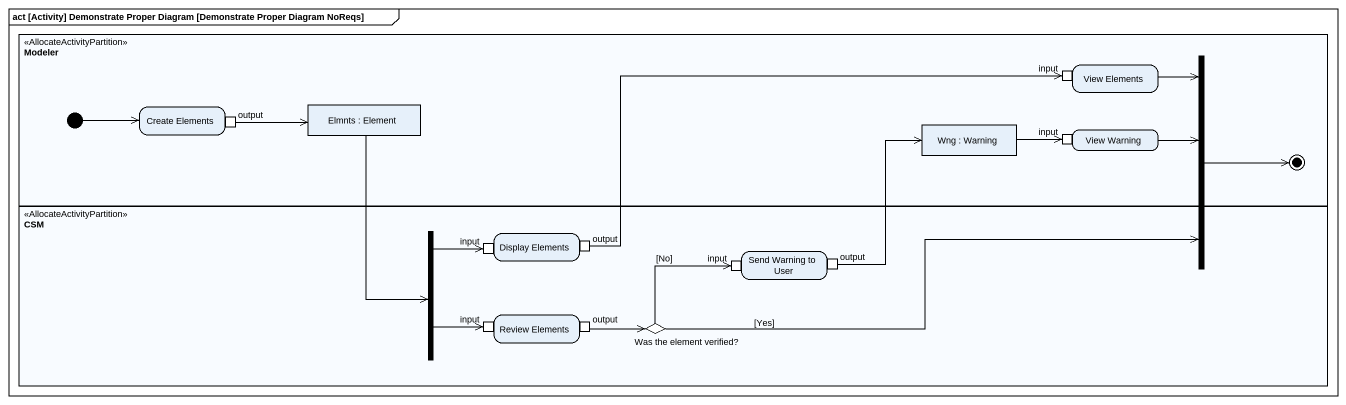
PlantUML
@startuml
mainframe act [Activity] Demonstrate Proper Diagram [Demonstrate Proper Diagram NoReqs]
hide empty description
state Modeler <<AllocateActivityPartition>> {
  state "View Elements" as View_Elements {
    state input <<inputPin>>
  }
  state "Create Elements" as Create_Elements {
    state output <<outputPin>>
  }
  state "Elmnts : Element" as Elmnts <<object>>
  state "Wng : Warning" as Wng <<object>>
  state "View Warning" as View_Warning {
    state "input" as input_2 <<inputPin>>
  }
  state final1 <<end>>
  [*] -right-> Create_Elements
}
state fork1 <<join>>
state CSM <<AllocateActivityPartition>> {
  state fork2 <<fork>>
  state "Display Elements" as Display_Elements {
    state "input" as input_3 <<inputPin>>
    state "output" as output_2 <<outputPin>>
  }
  state "Send Warning to User" as Send_Warning_to_User {
    state "input" as input_4 <<inputPin>>
    state "output" as output_3 <<outputPin>>
  }
  state "Review Elements" as Review_Elements {
    state "input" as input_5 <<inputPin>>
    state "output" as output_4 <<outputPin>>
  }
  state "Was the element verified?" as Was_the_element_verified <<choice>>
}
View_Elements --> fork1
fork1 -right-> final1
Elmnts --> fork2
output -right-> Elmnts
Wng -right-> input_2
View_Warning -right-> fork1
fork2 -up-> input_3
fork2 -right-> input_5
output_2 -right-> input
output_3 -up-> Wng
output_4 -right-> Was_the_element_verified
Was_the_element_verified -right-> fork1 : [Yes]
Was_the_element_verified -up-> input_4 : [No]
@enduml
